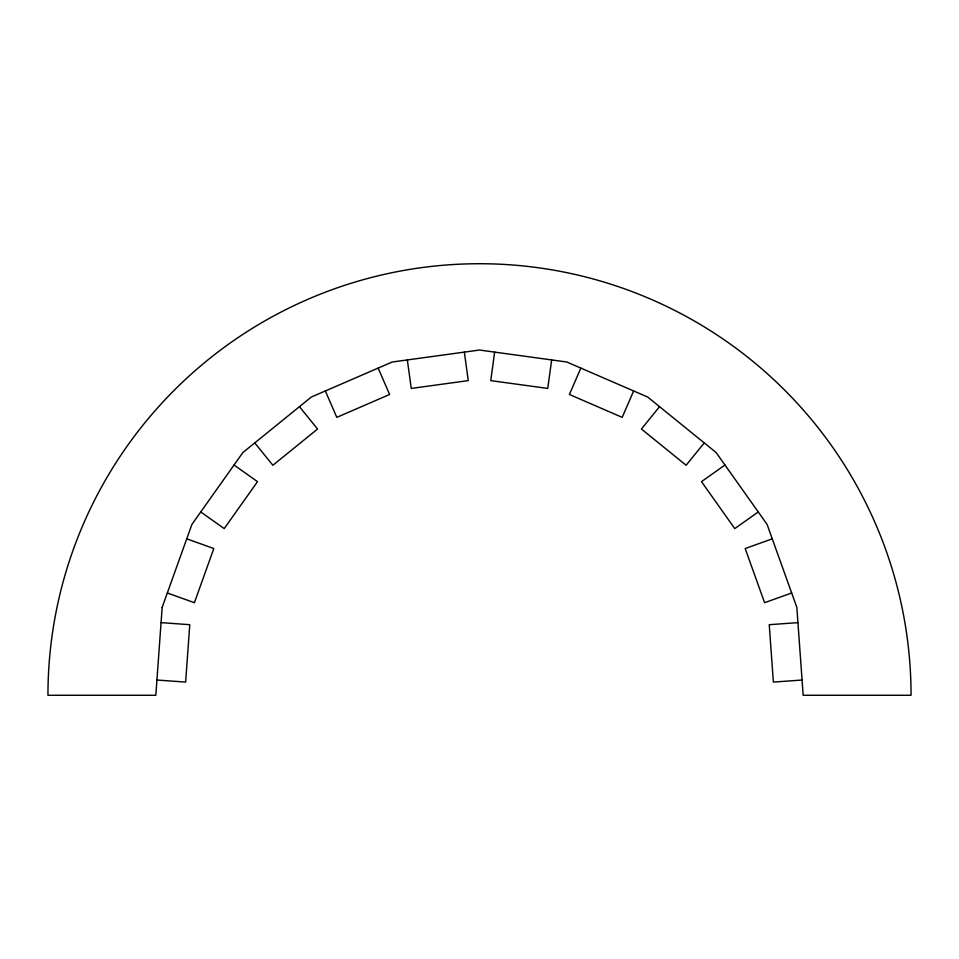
<?xml version="1.0" encoding="UTF-8"?>
<svg xmlns="http://www.w3.org/2000/svg" width="959" height="959" viewBox="0 0 959 959"><rect width="100%" height="100%" fill="white"/><g stroke="black" fill="none" stroke-linecap="round" stroke-linejoin="round"><path stroke-width="1.44" d="M494.652 352.109L490.744 380.615L547.745 388.431L551.653 359.925M580.842 368.088L569.406 394.485L622.199 417.357L633.635 390.96M659.552 406.676L641.427 429.021L686.117 465.259L704.242 442.914M724.968 465.019L701.497 481.658L734.786 528.601L758.245 511.95M772.259 538.826L745.179 548.536L764.599 602.696L791.678 592.986M797.936 622.631L769.238 624.693L773.374 682.089L802.072 680.027M161.064 622.631L189.762 624.693L185.626 682.089L156.928 680.027M186.741 538.826L213.821 548.536L194.401 602.696L167.322 592.986M234.032 465.019L257.503 481.658L224.214 528.601L200.755 511.95M299.448 406.676L317.573 429.021L272.883 465.259L254.758 442.914M378.158 368.088L389.594 394.485L336.801 417.357L325.365 390.96M464.348 352.109L468.256 380.615L411.255 388.431L407.347 359.925M162.155 607.383L155.838 695.275L47.95 695.275A431.55 431.55 0 0 1 479.5 263.725A431.55 431.55 0 0 1 911.05 695.275L803.163 695.275L796.845 607.383L767.092 524.429L716.121 452.54L647.673 397.038L566.805 362.011L479.5 350.035L392.195 362.011L311.327 397.038L242.879 452.54L191.908 524.429L162.155 607.383"/></g></svg>
